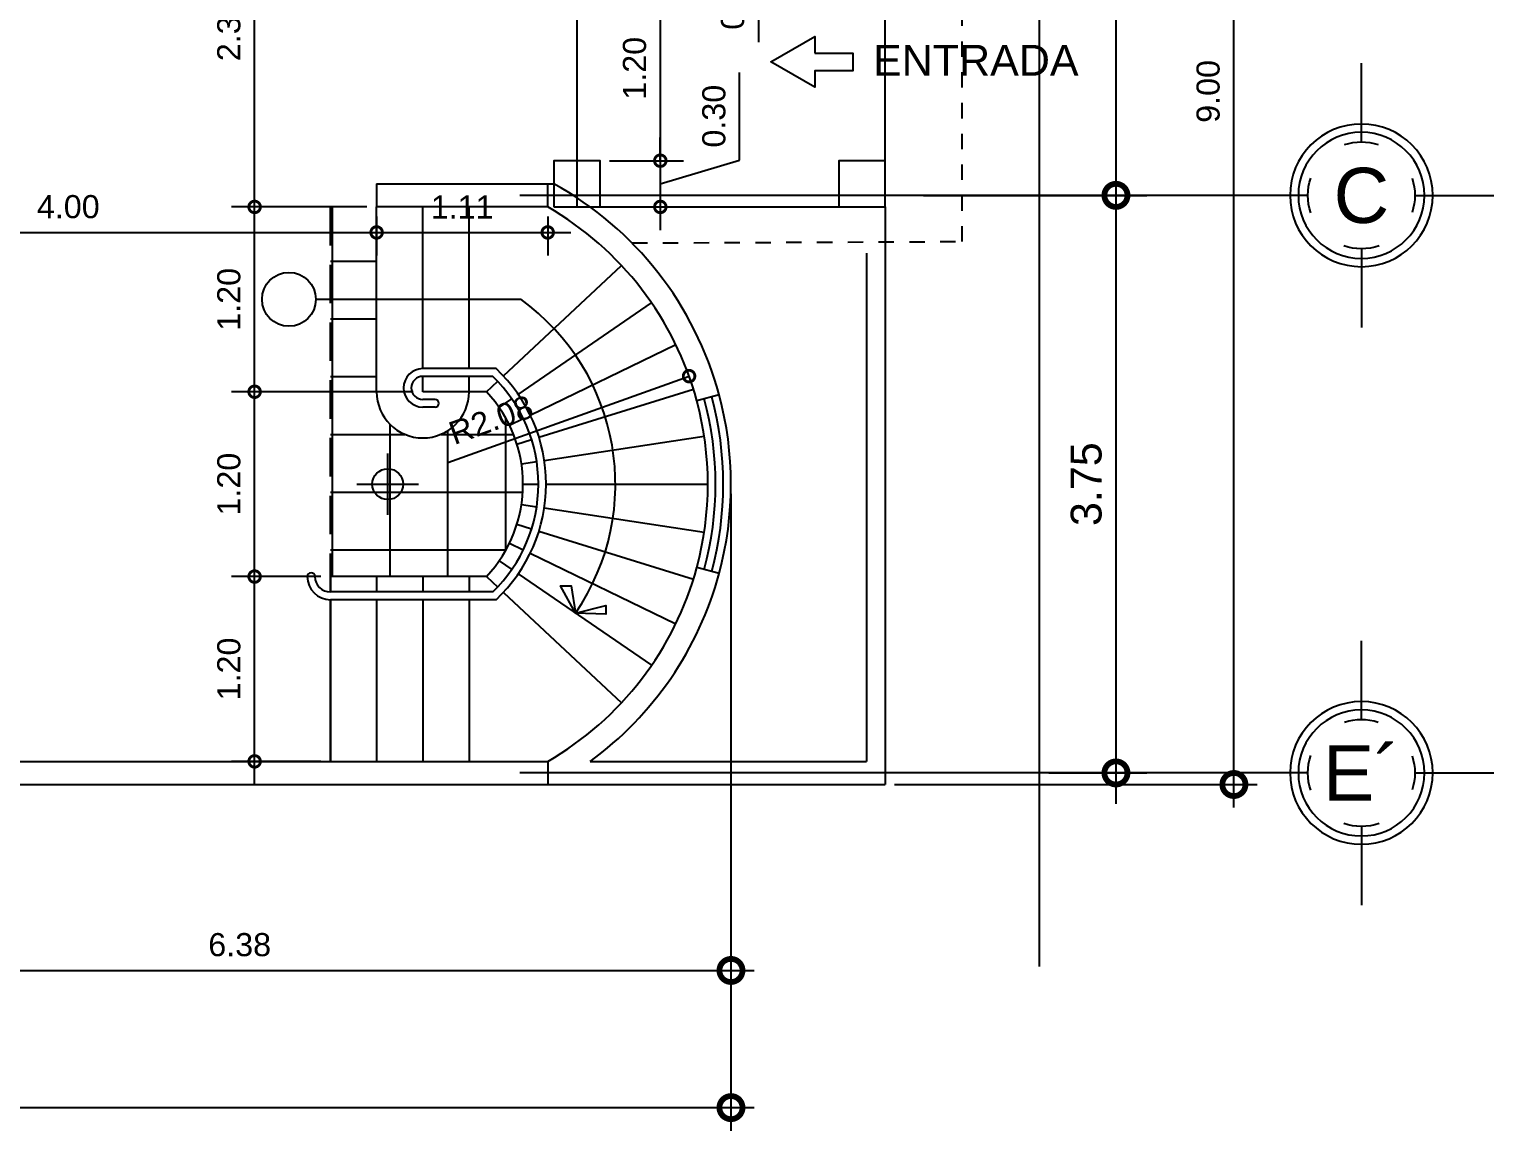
# Model space of a CAD drawing. Header units: inches. Extents: x -370 to 18, y -197 to 199.
# Drawn here: x -302.09 to -292.58, y 77.91 to 85.06 of the extents above; entities that cross this region are included whole.
import ezdxf
from ezdxf.enums import TextEntityAlignment as Align

# ---------------------------------------------------------------- set-up
doc = ezdxf.new("R2010")
doc.units = ezdxf.units.IN
doc.header["$MEASUREMENT"] = 0
doc.header["$PDMODE"] = 34
doc.header["$PDSIZE"] = 0.2
for name, pattern in [('CENTER2', [28.575, 19.05, -3.175, 3.175, -3.175]), ('DASHED', [0.75, 0.5, -0.25]), ('RAYITAS', [0.375, 0.25, -0.125])]:
    doc.linetypes.add(name, pattern=pattern)
doc.layers.add('MUEBLES', color=7, linetype='Continuous')
doc.styles.get("Standard").update_dxf_attribs({"font": 'arial.ttf'})
doc.dimstyles.new('E100', dxfattribs={"dimtxt": 0.15, "dimasz": 0.15, "dimexe": 0.15, "dimexo": 0.0625, "dimgap": 0.09, "dimtad": 1, "dimzin": 0, "dimdsep": 46, "dimtxsty": 'Standard', "dimblk": 'DOTSMALL', "dimcen": 0.09, "dimdle": 0.15, "dimclrd": 1, "dimclre": 1, "dimclrt": 2, "dimazin": 0, "dimtfac": 1, "dimtofl": 0, "dimtmove": 1, "dimatfit": 1, "dimldrblk": 'OPEN90', "dimfxl": 1, "dimtolj": 1, "dimtzin": 0, "dimarcsym": 0})

# ---------------------------------------------------------------- blocks, each defined once
blk = doc.blocks.new('EJE NORTE NUEVO')
at = {"color": 8}
for p, q in [((0, 3.2523), (0, 3.7639)), ((-0.3472, 2.9051), (-0.8588, 2.9051)), ((0.3472, 2.9051), (0.8588, 2.9051))]:
    blk.add_line(p, q, dxfattribs=at)
at = {"color": 2, "linetype": 'CENTER2'}
blk.add_line((0, 2.5579), (0, -2.5579), dxfattribs=at)
at = {"color": 8}
blk.add_circle((0, 2.9051), 0.4631, dxfattribs=at)
at = {"color": 4}
blk.add_circle((0, 2.9051), 0.4093, dxfattribs=at)
at = {"color": 8}
for start, end in [(71.41612, 108.58388), (160.69933, 199.27842), (341.76936, 18.25289), (251.05257, 288.94743)]:
    blk.add_arc((0, 2.9051), 0.3472, start, end, dxfattribs=at)
at = {"color": 4}
blk.add_attdef('A', text='', height=0.3581, dxfattribs=at).set_placement((0, 2.9051), align=Align.MIDDLE_CENTER)
blk = doc.blocks.new('_DotSmall')
at = {"color": 0, "linetype": 'ByBlock', "const_width": 0.5}
blk.add_lwpolyline([(-0.0625, 0, 1), (0.0625, 0, 1)], format="xyb", close=True, dxfattribs=at)
blk = doc.blocks.new('*D475')
at = {"color": 1, "lineweight": -2, "transparency": 16777216}
for p, q in [((18, 1.8875), (18, -2.2479)), ((0, -0.0625), (0, -2.2479)), ((-0.15, -2.0979), (18.15, -2.0979))]:
    blk.add_line(p, q, dxfattribs=at)
at = {"layer": 'DEFPOINTS', "color": 0, "transparency": 16777216}
for p in [(18, 1.95), (0, 0), (18, -2.0979)]:
    blk.add_point(p, dxfattribs=at)
at = {"color": 1, "lineweight": -2, "transparency": 16777216, "xscale": 0.3, "yscale": 0.3, "zscale": 0.3, "rotation": 180}
blk.add_blockref('_DotSmall', (0, -2.0979), dxfattribs=at)
at = {"color": 1, "lineweight": -2, "transparency": 16777216, "xscale": 0.3, "yscale": 0.3, "zscale": 0.3}
blk.add_blockref('_DotSmall', (18, -2.0979), dxfattribs=at)
at = {"color": 2, "transparency": 16777216, "insert": (9, -1.9313), "char_height": 0.15, "attachment_point": 5}
blk.add_mtext('\\A1;18.00', dxfattribs=at)
blk = doc.blocks.new('_Open90')
at = {"color": 0, "linetype": 'ByBlock', "lineweight": -2}
for p, q in [((0, 0), (-1, 0)), ((-0.5, 0.5), (0, 0)), ((0, 0), (-0.5, -0.5))]:
    blk.add_line(p, q, dxfattribs=at)
blk = doc.blocks.new('*D476')
at = {"color": 1, "lineweight": -2, "transparency": 16777216}
for p, q in [((11.6222, -0.0625), (11.6222, -1.3574)), ((18, -0.0625), (18, -1.3574)), ((11.4722, -1.2074), (18.15, -1.2074))]:
    blk.add_line(p, q, dxfattribs=at)
at = {"layer": 'DEFPOINTS', "color": 0, "transparency": 16777216}
for p in [(11.6222, 0), (18, 0), (18, -1.2074)]:
    blk.add_point(p, dxfattribs=at)
at = {"color": 1, "lineweight": -2, "transparency": 16777216, "xscale": 0.3, "yscale": 0.3, "zscale": 0.3, "rotation": 180}
blk.add_blockref('_DotSmall', (11.6222, -1.2074), dxfattribs=at)
at = {"color": 1, "lineweight": -2, "transparency": 16777216, "xscale": 0.3, "yscale": 0.3, "zscale": 0.3}
blk.add_blockref('_DotSmall', (18, -1.2074), dxfattribs=at)
at = {"color": 2, "transparency": 16777216, "insert": (14.8111, -1.0407), "char_height": 0.15, "attachment_point": 5}
blk.add_mtext('\\A1;6.38', dxfattribs=at)
blk = doc.blocks.new('*D140')
at = {"color": 1, "lineweight": -2, "transparency": 16777216}
for p, q in [((-221.5145, 114.4091), (-221.5145, 108.9091)), ((-222.764, 114.2091), (-221.3145, 114.2091)), ((-222.764, 109.1091), (-221.3145, 109.1091))]:
    blk.add_line(p, q, dxfattribs=at)
at = {"layer": 'DEFPOINTS', "color": 0, "transparency": 16777216}
for p in [(-222.8265, 114.2091), (-222.8265, 109.1091), (-221.5145, 109.1091)]:
    blk.add_point(p, dxfattribs=at)
at = {"color": 1, "lineweight": -2, "transparency": 16777216, "xscale": 0.3, "yscale": 0.3, "zscale": 0.3}
for p, rotation in [((-221.5145, 114.2091), 90), ((-221.5145, 109.1091), 270)]:
    blk.add_blockref('_DotSmall', p, dxfattribs=dict(at, rotation=rotation))
at = {"color": 2, "transparency": 16777216, "insert": (-221.7066, 111.6591), "char_height": 0.2, "attachment_point": 5, "rotation": 90}
blk.add_mtext('\\A1;5.10', dxfattribs=at)
blk = doc.blocks.new('*D141')
at = {"color": 1, "lineweight": -2, "transparency": 16777216}
for p, q in [((-221.5145, 109.3091), (-221.5145, 105.1591)), ((-222.764, 109.1091), (-221.3145, 109.1091)), ((-221.9509, 105.3591), (-221.3145, 105.3591))]:
    blk.add_line(p, q, dxfattribs=at)
at = {"layer": 'DEFPOINTS', "color": 0, "transparency": 16777216}
for p in [(-222.8265, 109.1091), (-222.0134, 105.3591), (-221.5145, 105.3591)]:
    blk.add_point(p, dxfattribs=at)
at = {"color": 1, "lineweight": -2, "transparency": 16777216, "xscale": 0.3, "yscale": 0.3, "zscale": 0.3}
for p, rotation in [((-221.5145, 109.1091), 90), ((-221.5145, 105.3591), 270)]:
    blk.add_blockref('_DotSmall', p, dxfattribs=dict(at, rotation=rotation))
at = {"color": 2, "transparency": 16777216, "insert": (-221.7067, 107.2341), "char_height": 0.2, "attachment_point": 5, "rotation": 90}
blk.add_mtext('\\A1;3.75', dxfattribs=at)
blk = doc.blocks.new('*D477')
at = {"color": 1, "lineweight": -2, "transparency": 16777216}
for p, q in [((21.2644, -0.15), (21.2644, 9.15)), ((17.9425, 9), (21.4144, 9)), ((19.0625, 0), (21.4144, 0))]:
    blk.add_line(p, q, dxfattribs=at)
at = {"layer": 'DEFPOINTS', "color": 0, "transparency": 16777216}
for p in [(17.88, 9), (21.2644, 9), (19, 0)]:
    blk.add_point(p, dxfattribs=at)
at = {"color": 1, "lineweight": -2, "transparency": 16777216, "xscale": 0.3, "yscale": 0.3, "zscale": 0.3}
for p, rotation in [((21.2644, 9), 90), ((21.2644, 0), 270)]:
    blk.add_blockref('_DotSmall', p, dxfattribs=dict(at, rotation=rotation))
at = {"color": 2, "transparency": 16777216, "insert": (21.0978, 4.5), "char_height": 0.15, "attachment_point": 5, "rotation": 90}
blk.add_mtext('\\A1;9.00', dxfattribs=at)
blk = doc.blocks.new('*D183')
at = {"color": 1, "lineweight": -2, "transparency": 16777216}
for p, q in [((-303.8337, 83.3734), (-303.8337, 83.8951)), ((-299.8309, 83.8484), (-299.8309, 83.5951)), ((-303.9837, 83.7451), (-299.6809, 83.7451))]:
    blk.add_line(p, q, dxfattribs=at)
at = {"layer": 'DEFPOINTS', "color": 0, "transparency": 16777216}
for p in [(-299.8309, 83.9109), (-299.8309, 83.7451), (-303.8337, 83.3109)]:
    blk.add_point(p, dxfattribs=at)
at = {"color": 1, "lineweight": -2, "transparency": 16777216, "xscale": 0.15, "yscale": 0.15, "zscale": 0.15, "rotation": 180}
blk.add_blockref('_DotSmall', (-303.8337, 83.7451), dxfattribs=at)
at = {"color": 1, "lineweight": -2, "transparency": 16777216, "xscale": 0.15, "yscale": 0.15, "zscale": 0.15}
blk.add_blockref('_DotSmall', (-299.8309, 83.7451), dxfattribs=at)
at = {"color": 2, "transparency": 16777216, "insert": (-301.8323, 83.9117), "char_height": 0.15, "attachment_point": 5}
blk.add_mtext('\\A1;4.00', dxfattribs=at)
blk = doc.blocks.new('*D184')
at = {"color": 1, "lineweight": -2, "transparency": 16777216}
for p, q in [((-299.8309, 83.8484), (-299.8309, 83.5951)), ((-298.7203, 83.8484), (-298.7203, 83.5951)), ((-299.9809, 83.7451), (-298.5703, 83.7451))]:
    blk.add_line(p, q, dxfattribs=at)
at = {"layer": 'DEFPOINTS', "color": 0, "transparency": 16777216}
for p in [(-299.8309, 83.9109), (-298.7203, 83.9109), (-298.7203, 83.7451)]:
    blk.add_point(p, dxfattribs=at)
at = {"color": 1, "lineweight": -2, "transparency": 16777216, "xscale": 0.15, "yscale": 0.15, "zscale": 0.15, "rotation": 180}
blk.add_blockref('_DotSmall', (-299.8309, 83.7451), dxfattribs=at)
at = {"color": 1, "lineweight": -2, "transparency": 16777216, "xscale": 0.15, "yscale": 0.15, "zscale": 0.15}
blk.add_blockref('_DotSmall', (-298.7203, 83.7451), dxfattribs=at)
at = {"color": 2, "transparency": 16777216, "insert": (-299.2756, 83.9104), "char_height": 0.15, "attachment_point": 5}
blk.add_mtext('\\A1;1.11', dxfattribs=at)
blk = doc.blocks.new('*D185')
at = {"color": 1, "lineweight": -2, "transparency": 16777216}
blk.add_line((-299.3685, 82.2509), (-297.8028, 82.8122), dxfattribs=at)
at = {"layer": 'DEFPOINTS', "color": 0, "transparency": 16777216}
for p in [(-297.8028, 82.8122), (-299.7592, 82.1109)]:
    blk.add_point(p, dxfattribs=at)
at = {"color": 1, "lineweight": -2, "transparency": 16777216, "xscale": 0.15, "yscale": 0.15, "zscale": 0.15, "rotation": 19.7203842926559}
blk.add_blockref('_DotSmall', (-297.8028, 82.8122), dxfattribs=at)
at = {"color": 2, "transparency": 16777216, "insert": (-299.0889, 82.5281), "char_height": 0.15, "attachment_point": 5, "rotation": 19.72038}
blk.add_mtext('\\A1;R2.08', dxfattribs=at)
blk = doc.blocks.new('*D208')
at = {"color": 1, "lineweight": -2, "transparency": 16777216}
for p, q in [((-300.6229, 80.1609), (-300.6229, 81.6609)), ((-300.1934, 81.5109), (-300.7729, 81.5109)), ((-300.1934, 80.3109), (-300.7729, 80.3109))]:
    blk.add_line(p, q, dxfattribs=at)
at = {"layer": 'DEFPOINTS', "color": 0, "transparency": 16777216}
for p in [(-300.6229, 81.5109), (-300.1309, 81.5109), (-300.1309, 80.3109)]:
    blk.add_point(p, dxfattribs=at)
at = {"color": 1, "lineweight": -2, "transparency": 16777216, "xscale": 0.15, "yscale": 0.15, "zscale": 0.15}
for p, rotation in [((-300.6229, 81.5109), 90), ((-300.6229, 80.3109), 270)]:
    blk.add_blockref('_DotSmall', p, dxfattribs=dict(at, rotation=rotation))
at = {"color": 2, "transparency": 16777216, "insert": (-300.7895, 80.9109), "char_height": 0.15, "attachment_point": 5, "rotation": 90}
blk.add_mtext('\\A1;1.20', dxfattribs=at)
blk = doc.blocks.new('*D209')
at = {"color": 1, "lineweight": -2, "transparency": 16777216}
for p, q in [((-300.6229, 81.3609), (-300.6229, 82.8609)), ((-299.5934, 82.7109), (-300.7729, 82.7109)), ((-300.1934, 81.5109), (-300.7729, 81.5109))]:
    blk.add_line(p, q, dxfattribs=at)
at = {"layer": 'DEFPOINTS', "color": 0, "transparency": 16777216}
for p in [(-300.6229, 82.7109), (-299.5309, 82.7109), (-300.1309, 81.5109)]:
    blk.add_point(p, dxfattribs=at)
at = {"color": 1, "lineweight": -2, "transparency": 16777216, "xscale": 0.15, "yscale": 0.15, "zscale": 0.15}
for p, rotation in [((-300.6229, 82.7109), 90), ((-300.6229, 81.5109), 270)]:
    blk.add_blockref('_DotSmall', p, dxfattribs=dict(at, rotation=rotation))
at = {"color": 2, "transparency": 16777216, "insert": (-300.7895, 82.1109), "char_height": 0.15, "attachment_point": 5, "rotation": 90}
blk.add_mtext('\\A1;1.20', dxfattribs=at)
blk = doc.blocks.new('*D210')
at = {"color": 1, "lineweight": -2, "transparency": 16777216}
for p, q in [((-300.6229, 82.5609), (-300.6229, 84.0609)), ((-299.8934, 83.9109), (-300.7729, 83.9109)), ((-299.5934, 82.7109), (-300.7729, 82.7109))]:
    blk.add_line(p, q, dxfattribs=at)
at = {"layer": 'DEFPOINTS', "color": 0, "transparency": 16777216}
for p in [(-300.6229, 83.9109), (-299.8309, 83.9109), (-299.5309, 82.7109)]:
    blk.add_point(p, dxfattribs=at)
at = {"color": 1, "lineweight": -2, "transparency": 16777216, "xscale": 0.15, "yscale": 0.15, "zscale": 0.15}
for p, rotation in [((-300.6229, 83.9109), 90), ((-300.6229, 82.7109), 270)]:
    blk.add_blockref('_DotSmall', p, dxfattribs=dict(at, rotation=rotation))
at = {"color": 2, "transparency": 16777216, "insert": (-300.7895, 83.3109), "char_height": 0.15, "attachment_point": 5, "rotation": 90}
blk.add_mtext('\\A1;1.20', dxfattribs=at)
blk = doc.blocks.new('*D211')
at = {"color": 1, "lineweight": -2, "transparency": 16777216}
for p, q in [((-300.6229, 83.7609), (-300.6229, 86.3609)), ((-300.6854, 86.2109), (-300.7729, 86.2109)), ((-299.8934, 83.9109), (-300.7729, 83.9109))]:
    blk.add_line(p, q, dxfattribs=at)
at = {"layer": 'DEFPOINTS', "color": 0, "transparency": 16777216}
for p in [(-300.6229, 86.2109), (-300.6229, 86.2109), (-299.8309, 83.9109)]:
    blk.add_point(p, dxfattribs=at)
at = {"color": 1, "lineweight": -2, "transparency": 16777216, "xscale": 0.15, "yscale": 0.15, "zscale": 0.15}
for p, rotation in [((-300.6229, 86.2109), 90), ((-300.6229, 83.9109), 270)]:
    blk.add_blockref('_DotSmall', p, dxfattribs=dict(at, rotation=rotation))
at = {"color": 2, "transparency": 16777216, "insert": (-300.7896, 85.0609), "char_height": 0.15, "attachment_point": 5, "rotation": 90}
blk.add_mtext('\\A1;2.30', dxfattribs=at)
blk = doc.blocks.new('*D223')
at = {"color": 1, "lineweight": -2, "transparency": 16777216}
for p, q in [((-297.9896, 85.8609), (-297.9896, 85.2609)), ((-298.4684, 85.7109), (-297.8396, 85.7109)), ((-297.9896, 85.5609), (-297.353, 85.5494)), ((-297.353, 85.5494), (-297.353, 84.9803)), ((-298.3184, 85.4109), (-297.8396, 85.4109))]:
    blk.add_line(p, q, dxfattribs=at)
at = {"layer": 'DEFPOINTS', "color": 0, "transparency": 16777216}
for p in [(-298.5309, 85.7109), (-298.3809, 85.4109), (-297.9896, 85.4109)]:
    blk.add_point(p, dxfattribs=at)
at = {"color": 1, "lineweight": -2, "transparency": 16777216, "xscale": 0.15, "yscale": 0.15, "zscale": 0.15}
for p, rotation in [((-297.9896, 85.7109), 90), ((-297.9896, 85.4109), 270)]:
    blk.add_blockref('_DotSmall', p, dxfattribs=dict(at, rotation=rotation))
at = {"color": 2, "transparency": 16777216, "insert": (-297.5196, 85.2649), "char_height": 0.15, "attachment_point": 5, "rotation": 90}
blk.add_mtext('\\A1;0.30', dxfattribs=at)
blk = doc.blocks.new('*D224')
at = {"color": 1, "lineweight": -2, "transparency": 16777216}
for p, q in [((-297.9896, 85.5609), (-297.9896, 84.0609)), ((-298.3184, 85.4109), (-297.8396, 85.4109)), ((-298.3184, 84.2109), (-297.8396, 84.2109))]:
    blk.add_line(p, q, dxfattribs=at)
at = {"layer": 'DEFPOINTS', "color": 0, "transparency": 16777216}
for p in [(-298.3809, 85.4109), (-298.3809, 84.2109), (-297.9896, 84.2109)]:
    blk.add_point(p, dxfattribs=at)
at = {"color": 1, "lineweight": -2, "transparency": 16777216, "xscale": 0.15, "yscale": 0.15, "zscale": 0.15}
for p, rotation in [((-297.9896, 85.4109), 90), ((-297.9896, 84.2109), 270)]:
    blk.add_blockref('_DotSmall', p, dxfattribs=dict(at, rotation=rotation))
at = {"color": 2, "transparency": 16777216, "insert": (-298.1562, 84.8109), "char_height": 0.15, "attachment_point": 5, "rotation": 90}
blk.add_mtext('\\A1;1.20', dxfattribs=at)
blk = doc.blocks.new('*D225')
at = {"color": 1, "lineweight": -2, "transparency": 16777216}
for p, q in [((-297.4747, 84.2154), (-297.4747, 84.7845)), ((-297.9896, 84.2109), (-297.9896, 84.3609)), ((-298.3184, 84.2109), (-297.8396, 84.2109)), ((-297.9896, 84.0609), (-297.4747, 84.2154)), ((-297.9896, 84.2109), (-297.9896, 83.9109)), ((-298.3184, 83.9109), (-297.8396, 83.9109)), ((-297.9896, 83.9109), (-297.9896, 83.7609))]:
    blk.add_line(p, q, dxfattribs=at)
at = {"layer": 'DEFPOINTS', "color": 0, "transparency": 16777216}
for p in [(-298.3809, 84.2109), (-298.3809, 83.9109), (-297.9896, 83.9109)]:
    blk.add_point(p, dxfattribs=at)
at = {"color": 1, "lineweight": -2, "transparency": 16777216, "xscale": 0.15, "yscale": 0.15, "zscale": 0.15}
for p, rotation in [((-297.9896, 84.2109), 270), ((-297.9896, 83.9109), 90)]:
    blk.add_blockref('_DotSmall', p, dxfattribs=dict(at, rotation=rotation))
at = {"color": 2, "transparency": 16777216, "insert": (-297.6413, 84.4999), "char_height": 0.15, "attachment_point": 5, "rotation": 90}
blk.add_mtext('\\A1;0.30', dxfattribs=at)
blk = doc.blocks.new('A$C4C712806')
at = {"transparency": 33554610}
h = blk.add_hatch(dxfattribs=at)
h.set_pattern_fill('NET', color=8, scale=3)
h.set_pattern_definition([(0, (303.63194, -49.56618), (0, 0.375), []), (90, (303.63194, -49.56618), (-0.375, 2e-17), [])])
h.paths.add_polyline_path([(15.4, 1.35), (16.4131, 1.35, 0.394835), (16.4131, 2.55), (16.3, 2.55, -1), (15.7, 2.55), (15.7, 3.75), (15.4, 3.75)])
at = {"color": 8}
for p, q in [((20, 7.88), (20, -1.1825)), ((15.7, 3.9), (16.85, 3.9)), ((15.7, 3.9), (15.7, 3.75)), ((16.8106, 3.75), (16.8106, 3.9)), ((16.8106, 3.75), (15.7, 3.75)), ((15.7, 2.55), (15.7, 3.75)), ((16, 2.7), (16, 3.75)), ((16.3, 2.7), (16.3, 3.75)), ((19, 3.75), (19, 0)), ((18.88, 3.45), (18.88, 0.15)), ((16.5226, 2.6525), (17.2894, 3.3698)), ((16.6194, 2.532), (17.485, 3.1263)), ((16.6971, 2.3984), (17.642, 2.8563)), ((16.4752, 2.7), (16, 2.7)), ((16.4551, 2.65), (16, 2.65)), ((16, 2.55), (16, 2.65)), ((16.3, 2.55), (16.3, 2.65)), ((16.4131, 2.55), (16.4861, 2.6183)), ((16.4131, 2.55), (16, 2.55)), ((16.0793, 2.5), (16, 2.5)), ((16.4958, 2.4471), (16.5782, 2.5037)), ((16.7538, 2.2547), (17.7567, 2.5658)), ((17.9234, 2.5294), (17.7785, 2.4904)), ((16.0793, 2.45), (16, 2.45)), ((16.5621, 2.333), (16.6521, 2.3766)), ((16.6106, 2.2102), (16.7061, 2.2399)), ((16.7884, 2.1041), (17.8265, 2.2614)), ((16.6401, 2.0816), (16.739, 2.0966)), ((16.65, 1.95), (16.75, 1.95)), ((16.8, 1.95), (17.85, 1.95)), ((16.6401, 1.8184), (16.739, 1.8034)), ((16.7884, 1.7959), (17.8265, 1.6386)), ((16.6106, 1.6898), (16.7061, 1.6601)), ((16.7538, 1.6453), (17.7567, 1.3342)), ((16.5621, 1.567), (16.6521, 1.5234)), ((16.4958, 1.4529), (16.5782, 1.3963)), ((16.6971, 1.5016), (17.642, 1.0437)), ((15.3, 1.35), (15.3, 1.35)), ((16.4131, 1.35), (15.4, 1.35)), ((15.4, 1.35), (15.4, 1.25)), ((15.7, 1.35), (15.7, 1.25)), ((16, 1.35), (16, 1.25)), ((16.3, 1.35), (16.3, 1.25)), ((16.4131, 1.35), (16.4861, 1.2817)), ((16.6194, 1.368), (17.485, 0.7737)), ((17.9234, 1.3706), (17.7785, 1.4096)), ((16.4551, 1.25), (15.4, 1.25)), ((16.5226, 1.2475), (17.2894, 0.5302)), ((16.4752, 1.2), (15.4, 1.2)), ((15.4, 1.2), (15.4, 0.15)), ((15.4, 0.15), (15.4, 1.2)), ((15.7, 1.2), (15.7, 0.15)), ((16, 1.2), (16, 0.15)), ((16.3, 1.2), (16.3, 0.15)), ((11.6972, 0.15), (16.8106, 0.15)), ((16.8106, 0.15), (16.8106, 0)), ((17.0852, 0.15), (18.88, 0.15)), ((0, 0), (19, 0))]:
    blk.add_line(p, q, dxfattribs=at)
at = {"color": 8, "linetype": 'DASHED', "ltscale": 0.5}
for p in [(15.4, 1.25), (16, 3.75)]:
    blk.add_line(p, (15.4, 3.75), dxfattribs=at)
at = {"color": 8, "linetype": 'RAYITAS', "ltscale": 0.3}
blk.add_lwpolyline([(17.3582, 3.516), (17.3582, 3.516), (19.5, 3.525), (19.5, 5.85), (17, 5.85), (17, 5.85)], dxfattribs=at)
at = {"color": 8}
blk.add_lwpolyline([(19, 5.55), (17, 5.55), (17, 3.75), (19, 3.75)], close=True, dxfattribs=at)
for points in [[(15.3057, 3.15), (16.635, 3.15)], [(16.9904, 1.1133), (16.8939, 1.2899), (16.9621, 1.2899), (16.9904, 1.1133), (17.1881, 1.163), (17.1881, 1.1066), (16.9904, 1.1133)]]:
    blk.add_lwpolyline(points, dxfattribs=at)
blk.add_circle((15.131, 3.15), 0.1747, dxfattribs=at)
for centre, radius, start, end in [((15.7717, 1.95), 2.2283, 15.07049, 61.05941), ((15.7717, 1.95), 2.0783, 15.07049, 60.00956), ((15.7717, 1.95), 1.4783, 325.52662, 54.26871), ((16, 2.575), 0.125, 90, 270), ((15.7717, 1.95), 1.0283, 313.16498, 46.83502), ((16, 2.575), 0.075, 90, 270), ((15.7717, 1.95), 0.9783, 314.31125, 45.68875), ((16, 2.55), 0.3, 180, 0), ((16.0793, 2.475), 0.025, 270, 90), ((15.7717, 1.95), 0.8783, 316.90827, 43.09173), ((15.275, 1.35), 0.025, 0, 180), ((15.4, 1.35), 0.15, 180, 270), ((15.4, 1.35), 0.1, 180, 270), ((15.7717, 1.95), 2.0783, 299.99044, 344.92951), ((15.7717, 1.95), 2.2283, 306.11799, 344.92951)]:
    blk.add_arc(centre, radius, start, end, dxfattribs=at)
at = {"color": 1}
for radius in [2.0783, 2.2283]:
    blk.add_arc((15.7717, 1.95), radius, 344.92951, 15.07049, dxfattribs=at)
at = {"color": 2}
for radius in [2.1283, 2.1783]:
    blk.add_arc((15.7717, 1.95), radius, 344.92951, 15.07049, dxfattribs=at)
at = {"layer": 'MUEBLES', "color": 8}
blk.add_lwpolyline([(18.5438, 4.7493), (18.792, 4.7493), (18.792, 4.6346), (18.5438, 4.6346), (18.5438, 4.5274), (18.2586, 4.692), (18.5438, 4.8566), (18.5438, 4.7493)], dxfattribs=at)
for points in [[(16.85, 3.75), (17.15, 3.75), (17.15, 4.05), (16.85, 4.05)], [(18.7, 3.75), (19, 3.75), (19, 4.05), (18.7, 4.05)]]:
    blk.add_lwpolyline(points, close=True, dxfattribs=at)
ref = blk.add_blockref('EJE NORTE NUEVO', (19.1869, 3.825), dxfattribs=dict(xscale=-1, rotation=270))
ref.add_attrib('A', 'C', dxfattribs={"color": 4, "height": 0.3581}).set_placement((22.092, 3.825), align=Align.MIDDLE_CENTER)
ref = blk.add_blockref('EJE NORTE NUEVO', (19.1869, 0.075), dxfattribs=dict(xscale=-1, rotation=270))
ref.add_attrib('A', 'E´', dxfattribs={"color": 4, "height": 0.35811}).set_placement((22.092, 0.075), align=Align.MIDDLE_CENTER)
at = {"color": 8, "insert": (18.9217, 4.802), "char_height": 0.2, "attachment_point": 1}
blk.add_mtext('ENTRADA', dxfattribs=at)
dim = blk.add_linear_dim(base=(21.2644, 9), p1=(19, 0), p2=(17.88, 9), angle=90, dimstyle='E100')
dim.commit()
dim.dimension.update_dxf_attribs({"geometry": '*D477', "text_midpoint": (21.0978, 4.5)})
for base, p1, p2, picture, middle in [((20.4989, 3.825), (19.1869, 8.925), (19.1869, 3.825), '*D140', (20.3068, 6.375)), ((20.4989, 0.075), (19.1869, 3.825), (20, 0.075), '*D141', (20.3067, 1.95))]:
    dim = blk.add_linear_dim(base=base, p1=p1, p2=p2, angle=90, dimstyle='E100')
    dim.commit()
    dim.dimension.update_dxf_attribs({"geometry": picture, "text_midpoint": middle, "insert": (242.0134, -105.2841)})
at = {"color": 8}
for base, p1, p2, picture, middle in [((18, -2.0979), (0, 0), (18, 1.95), '*D475', (9, -1.9313)), ((18, -1.2074), (11.6222, 0), (18, 0), '*D476', (14.8111, -1.0407))]:
    dim = blk.add_linear_dim(base=base, p1=p1, p2=p2, dimstyle='E100', dxfattribs=at)
    dim.commit()
    dim.dimension.update_dxf_attribs({"geometry": picture, "text_midpoint": middle})

msp = doc.modelspace()

# ---------------------------------------------------------------- linework, layer by layer
at = {"color": 1}
msp.add_point((-299.75916, 82.11088), dxfattribs=at)

# ---------------------------------------------------------------- block references
msp.add_blockref('A$C4C712806', (-315.5309, 80.16088))

# ---------------------------------------------------------------- dimensions: what is measured, and where the dimension line sits
for base, p1, p2, picture, middle in [((-300.62293, 86.21088), (-299.8309, 83.91088), (-300.62293, 86.21088), '*D211', (-300.78956, 85.06088)), ((-297.98961, 84.21088), (-298.3809, 85.41088), (-298.3809, 84.21088), '*D224', (-298.1562, 84.81088)), ((-297.98961, 83.91088), (-298.3809, 84.21088), (-298.3809, 83.91088), '*D225', (-297.64134, 84.30536)), ((-300.62293, 83.91088), (-299.5309, 82.71088), (-299.8309, 83.91088), '*D210', (-300.78951, 83.31088)), ((-300.62293, 82.71088), (-300.1309, 81.51088), (-299.5309, 82.71088), '*D209', (-300.78951, 82.11088)), ((-300.62293, 81.51088), (-300.1309, 80.31088), (-300.1309, 81.51088), '*D208', (-300.78951, 80.91088))]:
    dim = msp.add_linear_dim(base=base, p1=p1, p2=p2, angle=90, dimstyle='E100')
    dim.commit()
    dim.dimension.update_dxf_attribs({"geometry": picture, "text_midpoint": middle})
dim = msp.add_linear_dim(base=(-297.98961, 85.41088), p1=(-298.5309, 85.71088), p2=(-298.3809, 85.41088), angle=90, dimstyle='E100')
dim.commit()
dim.dimension.update_dxf_attribs({"geometry": '*D223', "text_midpoint": (-297.35298, 85.45945), "dimtype": 160})
for base, p1, p2, picture, middle in [((-299.8309, 83.74512), (-303.83371, 83.31088), (-299.8309, 83.91088), '*D183', (-301.8323, 83.91171)), ((-298.72033, 83.74512), (-299.8309, 83.91088), (-298.72033, 83.91088), '*D184', (-299.27562, 83.91043))]:
    dim = msp.add_linear_dim(base=base, p1=p1, p2=p2, dimstyle='E100')
    dim.commit()
    dim.dimension.update_dxf_attribs({"geometry": picture, "text_midpoint": middle})
dim = msp.add_radius_dim(center=(-299.75916, 82.11088), mpoint=(-297.80279, 82.81215), dimstyle='E100')
dim.commit()
dim.dimension.update_dxf_attribs({"geometry": '*D185', "text_midpoint": (-299.03269, 82.37129), "dimtype": 164})

doc.saveas('drawing.dxf')
